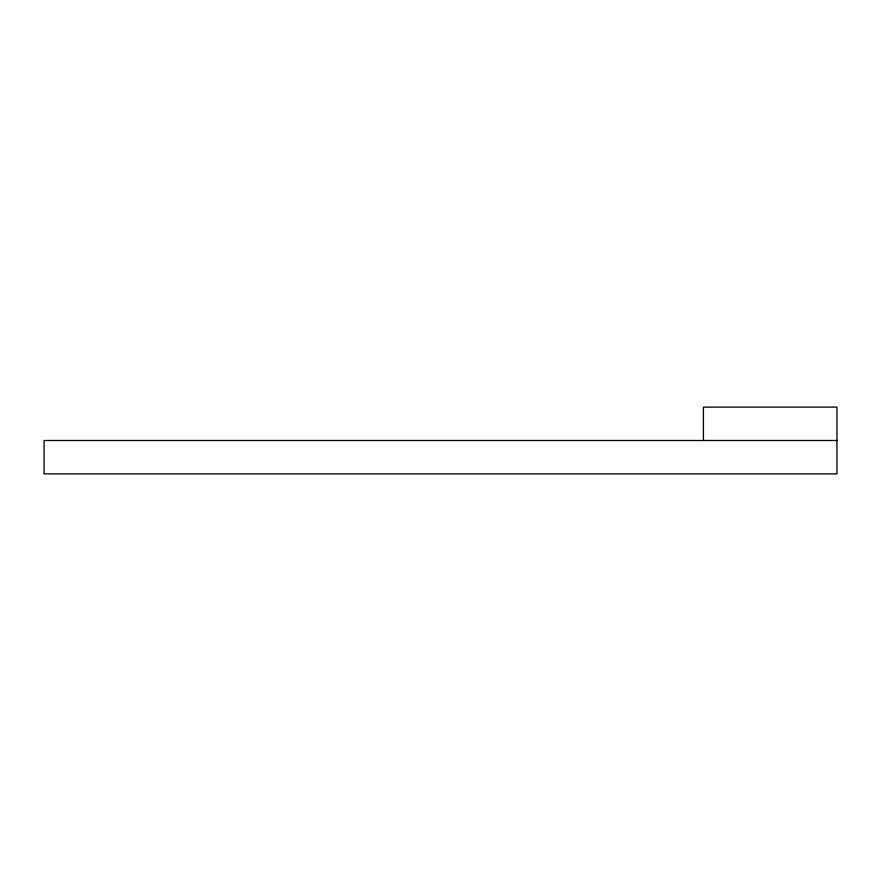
<?xml version="1.0" encoding="UTF-8"?>
<svg xmlns="http://www.w3.org/2000/svg" width="881" height="881" viewBox="0 0 881 881"><rect width="100%" height="100%" fill="white"/><g stroke="black" fill="none" stroke-linecap="round" stroke-linejoin="round"><path stroke-width="1.32" d="M836.95 440.5L44.05 440.5L44.05 473.89L836.95 473.89L836.95 407.11L703.412 407.11L703.412 440.5"/></g></svg>
